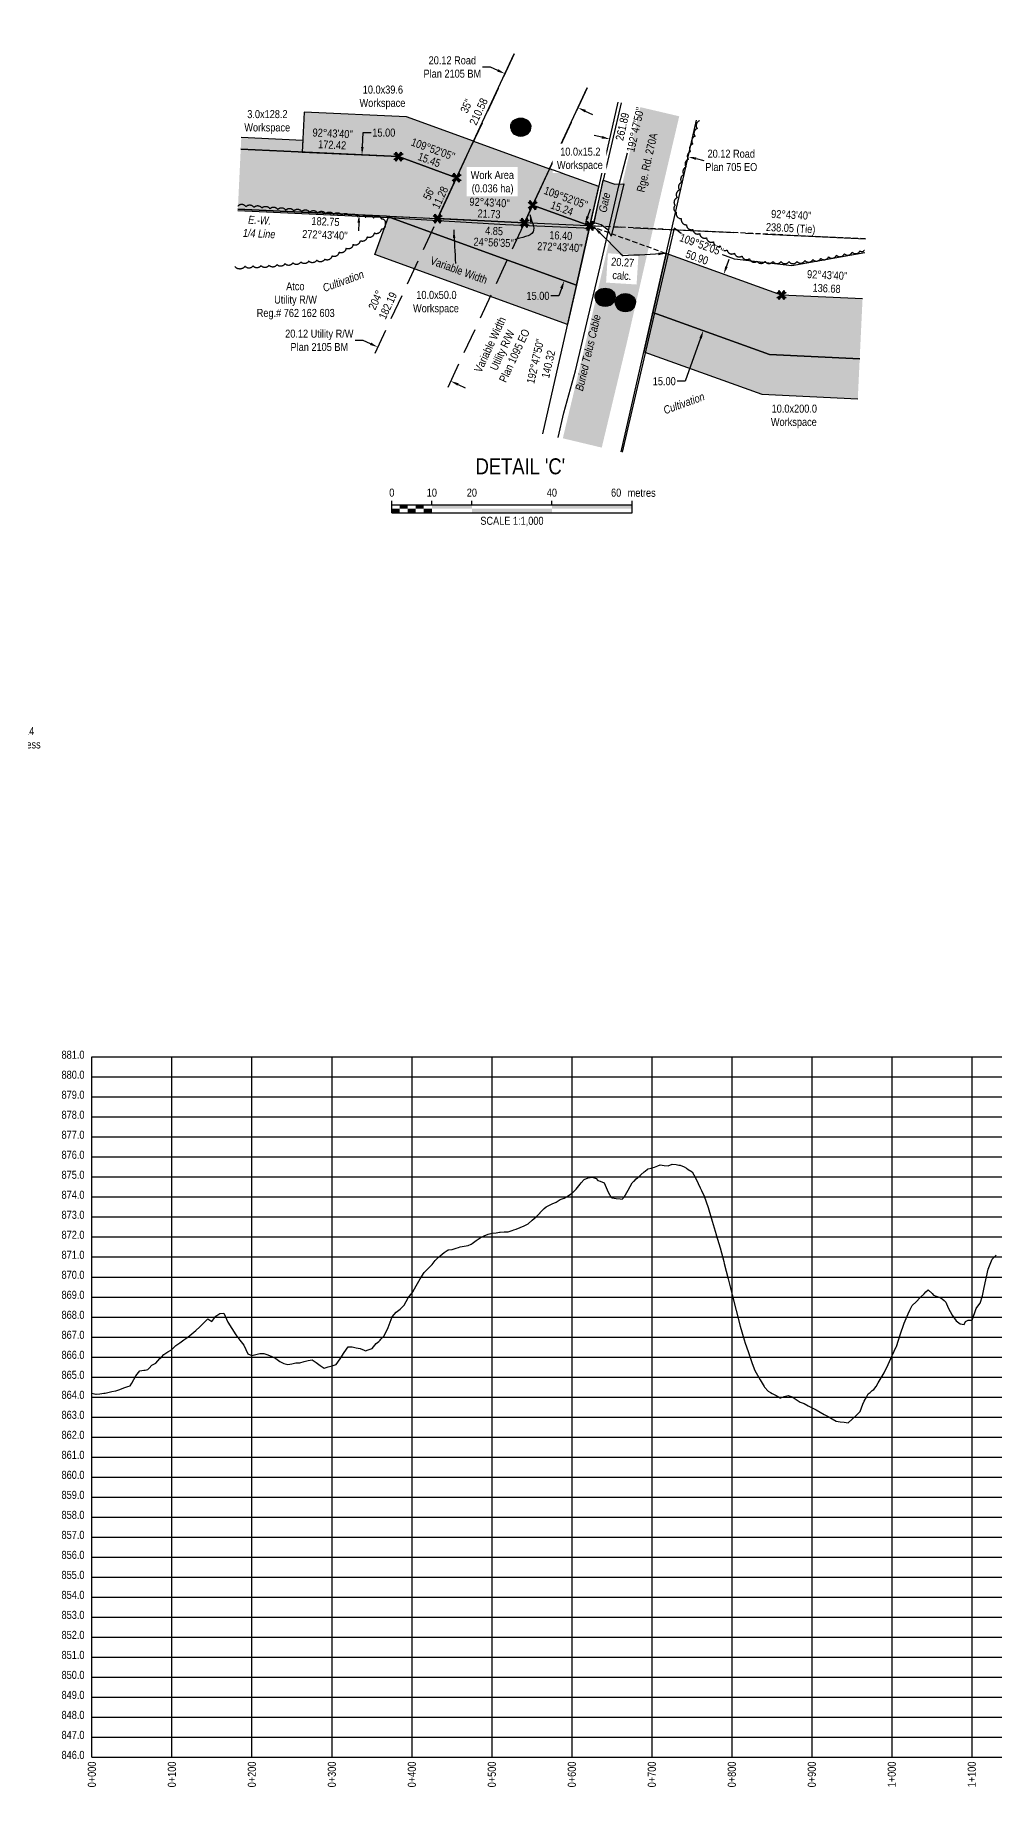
# Model space of a CAD drawing. Extents: x 309252 to 321570, y 5809412 to 5814891.
# Drawn here: x 314667 to 315866, y 5812245 to 5814434 of the extents above; entities that cross this region are included whole.
import ezdxf
from ezdxf.enums import TextEntityAlignment as Align

# ---------------------------------------------------------------- set-up
doc = ezdxf.new("R2010")
doc.units = 0
doc.header["$LTSCALE"] = 5
doc.header["$PDSIZE"] = 0.5
for name, pattern in [('0', [1, 1, 0]), ('DASHED2', [9.525, 6.35, -3.175]), ('foc-QUARTERLINE', [33, 25, -3, 2, -3]), ('foc-TRAV', [1.875, 1.25, -0.625])]:
    doc.linetypes.add(name, pattern=pattern)
doc.layers.get('Defpoints').update_dxf_attribs({"color": 9})
for name, color, linetype in [('AS-FENCE', 48, 'foc-FENCE'), ('AS-ROADS', 254, 'Continuous'), ('AS-TELEPHONE', 224, 'foc-TEL'), ('AS-TELEPHONE-T', 224, 'Continuous'), ('DETAIL-T', 7, 'Continuous'), ('L-BD', 7, 'Continuous'), ('L-BD1', 253, 'Continuous'), ('L-MON', 1, 'Continuous'), ('L-QSEC', 8, 'foc-QUARTERLINE'), ('L-SECLBL', 7, 'Continuous'), ('L-TITLEDB', 4, 'Continuous'), ('L-TITLEDB-T', 4, 'Continuous'), ('P-CROSSINGS', 250, 'Continuous'), ('P-CROSSINGS-GRID', 8, 'Continuous'), ('P-PROPOSED', 10, 'Continuous'), ('P-PROPOSED-H', 21, 'Continuous'), ('P-TEMP-H', 41, 'Continuous'), ('P-TEMP_ACCESS ROAD', 46, 'Continuous'), ('P-TEMP_WORKSPACE', 46, 'Continuous'), ('P-TRAV', 4, 'foc-TRAV'), ('P-WORKAREA', 113, 'Continuous'), ('P-WORKAREA-H', 111, 'Continuous'), ('P-WORKAREA-T', 113, 'Continuous'), ('S-T7', 7, 'Continuous'), ('T-BUSH', 110, '0')]:
    doc.layers.add(name, color=color, linetype=linetype)
for name, color, linetype, lineweight in [('AS-GENERAL', 48, 'Continuous', 18), ('F-EZE-T', 190, 'Continuous', 9), ('P-TEMP-T', 46, 'Continuous', 18), ('T-TEXT', 48, 'Continuous', 18)]:
    doc.layers.add(name, color=color, linetype=linetype, lineweight=lineweight)
doc.styles.add('175L', font='ARIALN.TTF', dxfattribs={"height": 20})
doc.styles.add('80', font='ARIALN.TTF', dxfattribs={"height": 10})
doc.styles.add('80CG', font='ARIALN.TTF', dxfattribs={"height": 10})
doc.styles.add('80L', font='ARIALN.TTF', dxfattribs={"height": 10})
doc.styles.add('80LS', font='ARIALNI.TTF', dxfattribs={"height": 10})
doc.styles.add('Crossing', font='ARIALN.TTF', dxfattribs={"height": 10})
doc.styles.add('foc-LtypeFont', font='ARIALN.TTF', dxfattribs={"height": 7.35})
doc.linetypes.add('foc-FENCE', pattern='A,10,-1,["X",foc-LtypeFont,S=0.2,R=0,X=-0.625,Y=-0.75],-1.24', length=12.24)
doc.linetypes.add('foc-TEL', pattern='A,2,-1,["T",foc-LtypeFont,S=0.2,R=0,X=-0.425,Y=-0.75],-1.24,8', length=12.24)
doc.dimstyles.new('Compass 5 000', dxfattribs={"dimscale": 5, "dimtxt": 9, "dimasz": 2, "dimexe": 0.2, "dimexo": 0.0625, "dimgap": 0.5, "dimtad": 0, "dimtih": 1, "dimtoh": 1, "dimzin": 0, "dimdsep": 46, "dimtxsty": '80CG', "dimcen": 0.1, "dimse1": 1, "dimse2": 1, "dimclrd": 256, "dimclrt": 256, "dimaunit": 1, "dimadec": 4, "dimazin": 0, "dimtfac": 0.06, "dimtofl": 0, "dimtmove": 0, "dimatfit": 1, "dimfxl": 0.2, "dimtolj": 1, "dimtzin": 0, "dimlwd": -1, "dimarcsym": 0})

# ---------------------------------------------------------------- blocks, each defined once
blk = doc.blocks.new('TEMP')
h = blk.add_hatch(color=255)
h.dxf.hatch_style = 1
h.paths.add_polyline_path([(0, 0.25), (-0.67, 1.15), (-0.67, 0.67), (-1.15, 0.67), (-0.25, 0), (-1.15, -0.67), (-0.67, -0.67), (-0.67, -1.15), (0, -0.25), (0.67, -1.15), (0.67, -0.67), (1.15, -0.67), (0.25, 0), (1.15, 0.67), (0.67, 0.67), (0.67, 1.15)])
h.paths.add_polyline_path([(0.57, 0.85), (0.57, 0.57), (0.85, 0.57), (0.08, 0), (0.85, -0.57), (0.57, -0.57), (0.57, -0.85), (0, -0.08), (-0.57, -0.85), (-0.57, -0.57), (-0.85, -0.57), (-0.08, 0), (-0.85, 0.57), (-0.57, 0.57), (-0.57, 0.85), (0, 0.08)], flags=16)
h = blk.add_hatch(color=1)
h.dxf.hatch_style = 1
h.paths.add_polyline_path([(0, 0.08), (-0.57, 0.85), (-0.57, 0.57), (-0.85, 0.57), (-0.08, 0), (-0.85, -0.57), (-0.57, -0.57), (-0.57, -0.85), (0, -0.08), (0.57, -0.85), (0.57, -0.57), (0.85, -0.57), (0.08, 0), (0.85, 0.57), (0.57, 0.57), (0.57, 0.85)])
at = {"color": 1}
for p, q in [((-0.08, 0), (0.08, 0)), ((0, 0.08), (0, -0.08))]:
    blk.add_line(p, q, dxfattribs=at)
at = {"color": 255, "flags": 128}
blk.add_lwpolyline([(-0.25, 0), (-1.15, 0.67), (-0.67, 0.67), (-0.67, 1.15), (0, 0.25), (0.67, 1.15), (0.67, 0.67), (1.15, 0.67), (0.25, 0), (1.15, -0.67), (0.67, -0.67), (0.67, -1.15), (0, -0.25), (-0.67, -1.15), (-0.67, -0.67), (-1.15, -0.67)], close=True, dxfattribs=at)
at = {"color": 1, "flags": 128}
blk.add_lwpolyline([(-0.08, 0), (-0.85, 0.57), (-0.57, 0.57), (-0.57, 0.85), (0, 0.08), (0.57, 0.85), (0.57, 0.57), (0.85, 0.57), (0.08, 0), (0.85, -0.57), (0.57, -0.57), (0.57, -0.85), (0, -0.08), (-0.57, -0.85), (-0.57, -0.57), (-0.85, -0.57)], close=True, dxfattribs=at)
blk = doc.blocks.new('*D492')
at = {"layer": 'Defpoints', "color": 0, "transparency": 16777216}
for p in [(315254.2, 5814385.5), (315244.1, 5814363.7), (315335.3, 5814321.3)]:
    blk.add_point(p, dxfattribs=at)
at = {"layer": 'L-TITLEDB-T', "transparency": 16777216}
for p, q in [((315236, 5814393.9), (315226, 5814393.9)), ((315245.1, 5814389.7), (315236, 5814393.9)), ((315354.5, 5814338.9), (315363.5, 5814334.6))]:
    blk.add_line(p, q, dxfattribs=at)
for points in [[(315245.8, 5814391.2), (315244.4, 5814388.2), (315254.2, 5814385.5)], [(315355.2, 5814340.4), (315353.8, 5814337.3), (315345.4, 5814343.1)]]:
    blk.add_solid(points, dxfattribs=at)
at = {"layer": 'L-TITLEDB-T', "transparency": 16777216, "insert": (315188.4, 5814393.9), "char_height": 10, "attachment_point": 5, "style": '80CG'}
blk.add_mtext('\\A1;20.12 Road\\PPlan 2105 BM', dxfattribs=at)
blk = doc.blocks.new('*D493')
at = {"layer": 'Defpoints', "color": 0, "transparency": 16777216}
for p in [(315385.1, 5814304), (315483.1, 5814281.7), (315483.2, 5814281.7)]:
    blk.add_point(p, dxfattribs=at)
at = {"layer": 'L-TITLEDB-T', "transparency": 16777216}
for p, q in [((315375.3, 5814306.2), (315365.5, 5814308.4)), ((315492.9, 5814279.4), (315502.6, 5814277.2))]:
    blk.add_line(p, q, dxfattribs=at)
for points in [[(315375.7, 5814307.8), (315374.9, 5814304.5), (315385, 5814303.9)], [(315493.3, 5814281.1), (315492.5, 5814277.8), (315483.1, 5814281.7)]]:
    blk.add_solid(points, dxfattribs=at)
at = {"layer": 'L-TITLEDB-T', "transparency": 16777216, "insert": (315536.9, 5814277.2), "char_height": 10, "attachment_point": 5, "style": '80CG'}
blk.add_mtext('\\A1;20.12 Road\\PPlan 705 EO', dxfattribs=at)
blk = doc.blocks.new('*U325')
at = {"color": 0}
for p, q in [((-150, 0), (-150, 15)), ((-150, 10), (150.2, 10)), ((-150, 0), (150.2, 0)), ((-100, 10), (-100, 15)), ((-50, 10), (-50, 15)), ((50, 10), (50, 15)), ((150.2, 0), (150.2, 15))]:
    blk.add_line(p, q, dxfattribs=at)
for points in [[(-150, 5), (-140, 5), (-150, 0), (-140, 0)], [(-140, 10), (-130, 10), (-140, 5), (-130, 5)], [(-130, 5), (-120, 5), (-130, 0), (-120, 0)], [(-120, 10), (-110, 10), (-120, 5), (-110, 5)], [(-110, 5), (-100, 5), (-110, 0), (-100, 0)], [(-100, 10), (-50, 10), (-100, 5), (-50, 5)], [(-50, 5), (50, 5), (-50, 0), (50, 0)], [(50, 10), (150.2, 10), (50, 5), (150.2, 5)]]:
    blk.add_solid(points, dxfattribs=at)
at = {"color": 0, "style": '80'}
blk.add_text('metres', height=10, dxfattribs=at).set_placement((162.2, 20), align=Align.CENTER)
at = {"color": 0, "char_height": 10, "style": '80'}
for s, insert, attachment_point in [('0', (-150, 30.2), 2), ('10', (-100, 30.2), 2), ('20', (-50, 30.2), 2), ('40', (50, 30.2), 2), ('60', (136.7, 30.2), 3), ('SCALE 1:1,000', (0.1, -5), 2)]:
    blk.add_mtext(s, dxfattribs=dict(at, insert=insert, attachment_point=attachment_point))
blk = doc.blocks.new('*D499')
at = {"layer": 'Defpoints', "color": 0, "transparency": 16777216}
for p in [(314588, 5813521), (314632.6, 5813519.2), (314630.6, 5813469.2)]:
    blk.add_point(p, dxfattribs=at)
at = {"layer": 'P-TEMP-T', "transparency": 16777216}
for p, q in [((314588.4, 5813531), (314589.3, 5813554.2)), ((314589.3, 5813554.2), (314599.3, 5813554.2)), ((314585.6, 5813461), (314585.1, 5813451))]:
    blk.add_line(p, q, dxfattribs=at)
for points in [[(314586.7, 5813531), (314590, 5813530.9), (314588, 5813521)], [(314583.9, 5813461.1), (314587.2, 5813461), (314586, 5813471)]]:
    blk.add_solid(points, dxfattribs=at)
at = {"layer": 'P-TEMP-T', "transparency": 16777216, "insert": (314637.7, 5813554.2), "char_height": 10, "attachment_point": 5, "style": '80CG'}
blk.add_mtext('\\A1;10.0x303.4\\PTemp. Access', dxfattribs=at)
blk = doc.blocks.new('*D529')
at = {"layer": 'Defpoints', "color": 0, "transparency": 16777216}
for p in [(315031.7, 5814286.2), (315075.5, 5814284.1), (315028.1, 5814211.4)]:
    blk.add_point(p, dxfattribs=at)
at = {"layer": 'L-TITLEDB-T', "transparency": 16777216}
for p, q in [((315076, 5814294.1), (315076.8, 5814311.9)), ((315076.8, 5814311.9), (315086.8, 5814311.9)), ((315071.5, 5814199.3), (315071, 5814189.3))]:
    blk.add_line(p, q, dxfattribs=at)
for points in [[(315074.3, 5814294.1), (315077.6, 5814294), (315075.5, 5814284.1)], [(315069.8, 5814199.4), (315073.1, 5814199.2), (315071.9, 5814209.3)]]:
    blk.add_solid(points, dxfattribs=at)
at = {"layer": 'L-TITLEDB-T', "transparency": 16777216, "insert": (315102.8, 5814311.9), "char_height": 10, "attachment_point": 5, "style": '80CG'}
blk.add_mtext('\\A1;15.00', dxfattribs=at)
blk = doc.blocks.new('*D530')
at = {"layer": 'Defpoints', "color": 0, "transparency": 16777216}
for p in [(315347.6, 5814200.1), (315321.7, 5814129.1), (315328.2, 5814126.7)]:
    blk.add_point(p, dxfattribs=at)
at = {"layer": 'L-TITLEDB-T', "transparency": 16777216}
for p, q in [((315357.5, 5814207.1), (315360.9, 5814216.5)), ((315321.4, 5814107.9), (315311.4, 5814107.9)), ((315324.8, 5814117.3), (315321.4, 5814107.9))]:
    blk.add_line(p, q, dxfattribs=at)
for points in [[(315355.9, 5814207.7), (315359.1, 5814206.5), (315354.1, 5814197.7)], [(315323.2, 5814117.9), (315326.4, 5814116.7), (315328.2, 5814126.7)]]:
    blk.add_solid(points, dxfattribs=at)
at = {"layer": 'L-TITLEDB-T', "transparency": 16777216, "insert": (315295.4, 5814107.9), "char_height": 10, "attachment_point": 5, "style": '80CG'}
blk.add_mtext('\\A1;15.00', dxfattribs=at)
blk = doc.blocks.new('xing2')
h = blk.add_hatch(color=50)
h.dxf.hatch_style = 1
edge = h.paths.add_edge_path()
edge.add_ellipse((0, 0), major_axis=(-12.5, 0), ratio=0.816297, start_angle=0, end_angle=360)
h = blk.add_hatch(color=250)
h.dxf.hatch_style = 1
edge = h.paths.add_edge_path()
edge.add_ellipse((0, -2), major_axis=(-12.5, 0), ratio=0.816297, start_angle=0, end_angle=180)
edge.add_line((12.5, -2), (12.5, 0))
edge.add_ellipse((0, 0), major_axis=(-12.5, 0), ratio=0.816297, start_angle=0, end_angle=180, ccw=False)
edge.add_line((-12.5, 0), (-12.5, -2))
at = {"color": 250}
blk.add_ellipse((0, 0), major_axis=(-12.5, 0), ratio=0.816297, dxfattribs=at)
blk.add_ellipse((0, -2), major_axis=(-12.5, 0), ratio=0.816297, start_param=0, end_param=3.141593, dxfattribs=at)
at = {"color": 250, "style": 'Crossing'}
blk.add_attdef('CROSSING', text='', height=9, dxfattribs=at).set_placement((0.1, 0), align=Align.MIDDLE_CENTER)
at = {"color": 250, "style": 'Crossing', "flags": 1}
for tag, p in [('DESCRIPTION', (0.1, -25.8)), ('OWNER', (0.1, -12.5)), ('LOCATION', (0.1, -39.3)), ('DWG_REF', (0.1, -52.8))]:
    blk.add_attdef(tag, text='', height=9, dxfattribs=at).set_placement(p, align=Align.MIDDLE_CENTER)
blk = doc.blocks.new('*D561')
at = {"layer": 'Defpoints', "color": 0, "transparency": 16777216}
for p in [(315519.5, 5814137.9), (315494, 5814067.4), (315502, 5814064.5)]:
    blk.add_point(p, dxfattribs=at)
at = {"layer": 'L-TITLEDB-T', "transparency": 16777216}
for p, q in [((315530.9, 5814144.4), (315534.3, 5814153.8)), ((315498.6, 5814055.1), (315479.2, 5814001.2)), ((315479.2, 5814001.2), (315469.2, 5814001.2))]:
    blk.add_line(p, q, dxfattribs=at)
for points in [[(315529.4, 5814145), (315532.5, 5814143.9), (315527.5, 5814135)], [(315497.1, 5814055.7), (315500.2, 5814054.5), (315502, 5814064.5)]]:
    blk.add_solid(points, dxfattribs=at)
at = {"layer": 'L-TITLEDB-T', "transparency": 16777216, "insert": (315453.2, 5814001.2), "char_height": 10, "attachment_point": 5, "style": '80CG'}
blk.add_mtext('\\A1;15.00', dxfattribs=at)
blk = doc.blocks.new('*D605')
at = {"layer": 'Defpoints', "color": 0, "transparency": 16777216}
for p in [(315095.1, 5814043.6), (315095.3, 5814043.9), (315186.4, 5814001.2)]:
    blk.add_point(p, dxfattribs=at)
at = {"layer": 'L-TITLEDB-T', "transparency": 16777216}
for p, q in [((315077.1, 5814052.3), (315067.1, 5814052.3)), ((315086.2, 5814048.1), (315077.1, 5814052.3)), ((315195.5, 5813997.2), (315204.6, 5813993))]:
    blk.add_line(p, q, dxfattribs=at)
for points in [[(315086.9, 5814049.6), (315085.5, 5814046.6), (315095.3, 5814043.9)], [(315196.3, 5813998.7), (315194.8, 5813995.7), (315186.5, 5814001.4)]]:
    blk.add_solid(points, dxfattribs=at)
at = {"layer": 'L-TITLEDB-T', "transparency": 16777216, "insert": (315022.2, 5814052.3), "char_height": 10, "attachment_point": 5, "style": '80CG'}
blk.add_mtext('\\A1;20.12 Utility R/W\\PPlan 2105 BM', dxfattribs=at)

msp = doc.modelspace()

# ---------------------------------------------------------------- hatches: boundary and pattern name
at = {"layer": 'AS-ROADS'}
h = msp.add_hatch(color=256, dxfattribs=at)
h.dxf.hatch_style = 1
h.paths.add_polyline_path([(315376.909, 5814252.51), (315391.284, 5814247.58), (315402.714, 5814248.055), (315386.779, 5814182.522), (315383.294, 5814190.165), (315374.394, 5814196.82), (315365.549, 5814199.05)])
at = {"layer": 'P-PROPOSED-H'}
h = msp.add_hatch(color=256, dxfattribs=at)
h.dxf.hatch_style = 1
h.paths.add_polyline_path([(314924.013, 5814291.287), (314920.439, 5814216.379), (315106.272, 5814207.523), (315343.524, 5814121.137), (315360.398, 5814195.427), (315288.765, 5814221.314), (315278.532, 5814199.313), (315170, 5814204.485), (315193.79, 5814255.636), (315121.131, 5814281.893)])
h = msp.add_hatch(color=256, dxfattribs=at)
h.dxf.hatch_style = 1
h.paths.add_polyline_path([(315697.389, 5814029.209), (315700.958, 5814104.117), (315599.72, 5814108.941), (315455.726, 5814160.977), (315438.989, 5814087.286), (315584.862, 5814034.571)])
at = {"layer": 'P-TEMP-H'}
h = msp.add_hatch(color=256, dxfattribs=at)
h.dxf.hatch_style = 1
h.paths.add_polyline_path([(315000.716, 5814287.639), (315121.103, 5814281.903), (315193.765, 5814255.645), (315214.931, 5814301.155), (315131.009, 5814331.483), (315003.095, 5814337.577), (315000.716, 5814287.639)])
h = msp.add_hatch(color=256, dxfattribs=at)
h.dxf.hatch_style = 1
h.paths.add_polyline_path([(314924.722, 5814306.275), (314924.008, 5814291.293), (315000.716, 5814287.639), (315001.43, 5814302.62)])
h = msp.add_hatch(color=256, dxfattribs=at)
h.dxf.hatch_style = 1
h.paths.add_polyline_path([(315371.557, 5814244.554), (315309.907, 5814266.833), (315288.74, 5814221.323), (315360.398, 5814195.427)])
h = msp.add_hatch(color=256, dxfattribs=at)
h.dxf.hatch_style = 1
h.paths.add_polyline_path([(315108.633, 5814206.663), (315343.524, 5814121.137), (315332.363, 5814071.995), (315091.528, 5814159.685)])
h = msp.add_hatch(color=256, dxfattribs=at)
h.dxf.hatch_style = 1
h.paths.add_polyline_path([(318335.937, 5813963.55), (316557.43, 5814048.292), (316428.612, 5814018.196), (316425.199, 5814032.801), (316556.055, 5814063.373), (318336.651, 5813978.532)])
h.paths.add_polyline_path([(315695.01, 5813979.27), (315697.389, 5814029.209), (315584.862, 5814034.571), (315438.989, 5814087.286), (315427.83, 5814038.159), (315574.956, 5813984.991)])
at = {"layer": 'P-WORKAREA-H'}
h = msp.add_hatch(color=256, dxfattribs=at)
h.dxf.hatch_style = 1
h.paths.add_polyline_path([(315214.956, 5814301.146), (315309.932, 5814266.824), (315278.532, 5814199.313), (315170, 5814204.485)])

# ---------------------------------------------------------------- linework, layer by layer
at = {"color": 3, "flags": 128}
msp.add_lwpolyline([(314738.058, 5812736.829), (314743.058, 5812735.583), (314743.332, 5812735.514), (314748.058, 5812735.926), (314753.058, 5812736.569), (314754.445, 5812736.816), (314758.058, 5812737.575), (314763.058, 5812738.554), (314767.593, 5812739.637), (314768.058, 5812739.763), (314773.058, 5812741.121), (314778.058, 5812743.309), (314783.058, 5812744.912), (314785.837, 5812745.803), (314788.058, 5812749.271), (314793.058, 5812758.243), (314798.058, 5812764.705), (314803.058, 5812765.203), (314804.498, 5812765.294), (314808.058, 5812766.245), (314809.409, 5812767.733), (314813.058, 5812771.754), (314818.058, 5812774.219), (314823.058, 5812779.81), (314824.86, 5812781.694), (314828.058, 5812785.038), (314833.058, 5812788.381), (314837.527, 5812790.707), (314838.058, 5812791.292), (314843.058, 5812796.031), (314848.058, 5812799.618), (314853.058, 5812803.205), (314858.058, 5812806.847), (314863.058, 5812810.669), (314868.058, 5812815.087), (314873.058, 5812819.606), (314878.058, 5812824.602), (314883.058, 5812829.598), (314888.058, 5812826.379), (314893.058, 5812832.845), (314898.058, 5812836.083), (314903.058, 5812836.539), (314908.058, 5812825.442), (314913.058, 5812817.599), (314918.058, 5812809.757), (314923.058, 5812803.09), (314928.058, 5812796.66), (314933.058, 5812785.814), (314938.058, 5812783.591), (314943.058, 5812784.914), (314948.058, 5812786.237), (314953.058, 5812786.082), (314958.058, 5812784.376), (314963.058, 5812782.67), (314968.058, 5812779.988), (314973.058, 5812776.43), (314978.058, 5812773.691), (314983.058, 5812772.401), (314988.058, 5812773.516), (314993.058, 5812774.631), (314998.058, 5812774.518), (315003.058, 5812776.314), (315008.058, 5812777.537), (315013.058, 5812778.153), (315018.058, 5812774.974), (315023.058, 5812771.311), (315028.058, 5812767.824), (315033.058, 5812769.363), (315038.058, 5812770.902), (315043.058, 5812772.668), (315048.058, 5812779.751), (315053.058, 5812787.299), (315058.058, 5812794.556), (315063.058, 5812794.657), (315068.058, 5812793.504), (315073.058, 5812792.352), (315078.058, 5812790.4), (315079.726, 5812789.63), (315083.058, 5812790.749), (315088.058, 5812792.428), (315093.058, 5812798.935), (315096.515, 5812801.311), (315098.058, 5812803.064), (315098.977, 5812804.11), (315103.058, 5812808.357), (315103.133, 5812808.392), (315108.058, 5812818.913), (315113.058, 5812832.131), (315118.058, 5812838.087), (315123.058, 5812841.482), (315128.058, 5812846.788), (315133.058, 5812855.732), (315138.058, 5812861.969), (315138.933, 5812863.191), (315143.058, 5812870.636), (315144.876, 5812873.915), (315148.058, 5812879.705), (315153.058, 5812887.598), (315158.058, 5812892.453), (315163.058, 5812897.553), (315166.79, 5812902.422), (315168.058, 5812903.599), (315173.058, 5812908.143), (315178.058, 5812912.246), (315183.058, 5812915.714), (315184.145, 5812915.63), (315188.058, 5812916.072), (315193.058, 5812917.772), (315196.021, 5812918.779), (315198.058, 5812919.472), (315203.058, 5812920.374), (315208.058, 5812921.286), (315211.998, 5812922.986), (315213.058, 5812923.764), (315218.058, 5812927.378), (315223.058, 5812930.793), (315224.652, 5812931.596), (315228.058, 5812933.311), (315233.058, 5812935.504), (315238.058, 5812936.403), (315243.058, 5812936.971), (315247.167, 5812937.834), (315248.058, 5812937.981), (315253.058, 5812938.233), (315257.207, 5812938.222), (315258.058, 5812938.219), (315263.058, 5812939.891), (315265.158, 5812940.613), (315268.058, 5812941.612), (315273.058, 5812943.632), (315278.058, 5812945.81), (315283.058, 5812948.375), (315288.058, 5812952.808), (315293.058, 5812956.955), (315298.058, 5812962.202), (315298.313, 5812962.495), (315302.415, 5812966.716), (315303.058, 5812967.271), (315305.664, 5812969.518), (315308.058, 5812970.81), (315313.058, 5812973.094), (315318.058, 5812975.395), (315323.058, 5812978.597), (315328.058, 5812980.515), (315333.058, 5812983.208), (315333.65, 5812983.586), (315338.058, 5812986.405), (315343.058, 5812991.506), (315348.058, 5812997.667), (315349.458, 5812999.392), (315353.058, 5813003.754), (315358.058, 5813005.656), (315363.058, 5813006.569), (315368.058, 5813004.766), (315370.227, 5813002.501), (315373.058, 5813001.582), (315378.058, 5812999.503), (315383.058, 5812987.774), (315386.676, 5812981.013), (315388.058, 5812980.633), (315393.058, 5812979.858), (315398.058, 5812979.404), (315400.604, 5812979.173), (315403.058, 5812981.476), (315408.058, 5812990.437), (315413.058, 5812999.398), (315415.355, 5813001.451), (315415.409, 5813001.514), (315418.058, 5813004.339), (315419.706, 5813005.781), (315423.058, 5813008.716), (315423.978, 5813009.522), (315428.058, 5813013.094), (315428.226, 5813013.24), (315429.236, 5813014.148), (315432.449, 5813016.774), (315433.058, 5813016.948), (315436.648, 5813017.979), (315438.058, 5813018.383), (315440.823, 5813019.177), (315443.058, 5813019.818), (315444.974, 5813020.954), (315448.058, 5813022.084), (315453.058, 5813021.373), (315458.058, 5813020.663), (315463.058, 5813022.998), (315468.058, 5813022.275), (315471.427, 5813021.789), (315473.058, 5813021.553), (315478.058, 5813019.538), (315480.835, 5813017.764), (315483.058, 5813016.344), (315488.058, 5813013.151), (315490.216, 5813009.501), (315493.058, 5813003.906), (315498.058, 5812993.308), (315499.569, 5812990.105), (315503.058, 5812982.71), (315508.058, 5812968.63), (315508.896, 5812965.802), (315513.058, 5812951.755), (315518.058, 5812934.88), (315518.197, 5812934.413), (315523.058, 5812918.311), (315527.47, 5812901.116), (315528.058, 5812898.823), (315533.058, 5812879.336), (315538.058, 5812859.731), (315543.058, 5812839.977), (315548.058, 5812820.223), (315553.058, 5812803.291), (315554.48, 5812799.1), (315558.058, 5812788.545), (315563.058, 5812773.799), (315566.479, 5812764.839), (315568.058, 5812762.014), (315573.058, 5812753.415), (315578.058, 5812744.815), (315578.462, 5812744.163), (315583.058, 5812739.093), (315586.132, 5812737.42), (315588.058, 5812736.372), (315593.058, 5812733.651), (315598.058, 5812730.728), (315598.666, 5812730.918), (315603.058, 5812732.294), (315608.058, 5812733.86), (315613.058, 5812731.917), (315618.058, 5812728.744), (315623.058, 5812725.572), (315628.058, 5812723.662), (315633.058, 5812720.953), (315638.058, 5812718.244), (315643.058, 5812715.773), (315648.058, 5812712.929), (315653.058, 5812710.084), (315658.058, 5812707.61), (315663.058, 5812704.562), (315668.058, 5812701.515), (315673.058, 5812700.97), (315678.058, 5812700.322), (315683.058, 5812699.673), (315688.058, 5812704.328), (315693.058, 5812708.676), (315693.888, 5812709.398), (315698.058, 5812713.942), (315701.445, 5812722.738), (315703.058, 5812726.579), (315705.766, 5812731.745), (315708.058, 5812735.985), (315710.268, 5812737.673), (315713.058, 5812739.805), (315714.963, 5812741.261), (315714.99, 5812741.281), (315718.058, 5812745.052), (315720.447, 5812749.474), (315723.058, 5812753.781), (315728.058, 5812762.028), (315733.058, 5812772.372), (315738.058, 5812783.622), (315743.058, 5812794.435), (315743.328, 5812795.105), (315748.058, 5812809.653), (315753.058, 5812824.063), (315758.058, 5812835.679), (315760.063, 5812840.55), (315763.058, 5812846.399), (315768.058, 5812850.887), (315773.058, 5812856.12), (315778.058, 5812861.004), (315780.203, 5812863.174), (315783.058, 5812865.708), (315788.058, 5812861.16), (315789.643, 5812859.2), (315793.058, 5812857.886), (315798.058, 5812856.016), (315800.326, 5812854.621), (315803.058, 5812852.341), (315805.054, 5812850.434), (315808.058, 5812843.361), (315813.058, 5812834.333), (315818.058, 5812826.994), (315823.058, 5812823.274), (315828.058, 5812822.672), (315829.799, 5812826.067), (315833.058, 5812827.793), (315838.058, 5812827.689), (315843.058, 5812842.544), (315847.571, 5812848.588), (315848.058, 5812849.241), (315850.801, 5812858.159), (315853.058, 5812868.519), (315858.058, 5812891.466), (315863.058, 5812903.949), (315867.786, 5812909.028)], dxfattribs=at)
at = {"layer": 'AS-FENCE', "flags": 128}
for points in [[(315399.307, 5814349.027), (315376.949, 5814252.575)], [(315362.819, 5814192.2), (315254.839, 5814196.76), (315107.259, 5814205.615), (315107.209, 5814205.62), (314920.343, 5814214.368)], [(315703.709, 5814161.859), (315612.394, 5814145.44), (315540.814, 5814153.835), (315493.399, 5814171.415), (315465.714, 5814192.595), (315400.656, 5813912.526)]]:
    msp.add_lwpolyline(points, dxfattribs=at)
at = {"layer": 'AS-GENERAL', "const_width": 1.5, "flags": 128}
msp.add_lwpolyline([(315364.904, 5814199.08), (315376.909, 5814252.51)], dxfattribs=at)
at = {"layer": 'AS-ROADS', "const_width": 49.995, "flags": 128}
msp.add_lwpolyline([(315350.768, 5813924.115), (315382.174, 5814055.33), (315423.499, 5814235.27), (315447.582, 5814338.062)], dxfattribs=at)
at = {"layer": 'AS-ROADS', "flags": 128}
msp.add_lwpolyline([(315376.909, 5814252.51), (315391.284, 5814247.58), (315402.714, 5814248.055), (315386.779, 5814182.522), (315383.294, 5814190.165), (315374.394, 5814196.82), (315365.549, 5814199.05)], close=True, dxfattribs=at)
at = {"layer": 'AS-TELEPHONE', "flags": 128}
msp.add_lwpolyline([(315320.738, 5813931.09), (315327.784, 5813961.685), (315342.444, 5814014.105), (315358.199, 5814081.285), (315373.119, 5814144.026), (315396.249, 5814245.58), (315407.423, 5814286.812)], dxfattribs=at)
at = {"layer": 'L-QSEC', "flags": 128}
msp.add_lwpolyline([(314920.447, 5814216.532), (315704.533, 5814179.13)], dxfattribs=at)
at = {"layer": 'L-TITLEDB', "flags": 128}
for points in [[(315214.956, 5814301.146), (315265.678, 5814410.266)], [(315309.907, 5814266.833), (315356.895, 5814367.842)], [(315301.38, 5813935.587), (315395.483, 5814349.895)], [(315399.363, 5813912.826), (315493.575, 5814327.615)]]:
    msp.add_lwpolyline(points, dxfattribs=at)
at = {"layer": 'P-CROSSINGS-GRID', "color": 8}
for p, q in [((314738.058, 5813156.829), (321538.058, 5813156.829)), ((314738.058, 5812281.829), (314738.058, 5813156.829)), ((314838.058, 5812281.829), (314838.058, 5813156.829)), ((314938.058, 5812281.829), (314938.058, 5813156.829)), ((315038.058, 5812281.829), (315038.058, 5813156.829)), ((315138.058, 5812281.829), (315138.058, 5813156.829)), ((315238.058, 5812281.829), (315238.058, 5813156.829)), ((315338.058, 5812281.829), (315338.058, 5813156.829)), ((315438.058, 5812281.829), (315438.058, 5813156.829)), ((315538.058, 5812281.829), (315538.058, 5813156.829)), ((315638.058, 5812281.829), (315638.058, 5813156.829)), ((315738.058, 5812281.829), (315738.058, 5813156.829)), ((315838.058, 5812281.829), (315838.058, 5813156.829)), ((314738.058, 5813131.829), (321538.058, 5813131.829)), ((314738.058, 5813106.829), (321538.058, 5813106.829)), ((314738.058, 5813081.829), (321538.058, 5813081.829)), ((314738.058, 5813056.829), (321538.058, 5813056.829)), ((314738.058, 5813031.829), (321538.058, 5813031.829)), ((314738.058, 5813006.829), (321538.058, 5813006.829)), ((314738.058, 5812981.829), (321538.058, 5812981.829)), ((314738.058, 5812956.829), (321538.058, 5812956.829)), ((314738.058, 5812931.829), (321538.058, 5812931.829)), ((314738.058, 5812906.829), (321538.058, 5812906.829)), ((314738.058, 5812881.829), (321538.058, 5812881.829)), ((314738.058, 5812856.829), (321538.058, 5812856.829)), ((314738.058, 5812831.829), (321538.058, 5812831.829)), ((314738.058, 5812806.829), (321538.058, 5812806.829)), ((314738.058, 5812781.829), (321538.058, 5812781.829)), ((314738.058, 5812756.829), (321538.058, 5812756.829)), ((314738.058, 5812731.829), (321538.058, 5812731.829)), ((314738.058, 5812706.829), (321538.058, 5812706.829)), ((314738.058, 5812681.829), (321538.058, 5812681.829)), ((314738.058, 5812656.829), (321538.058, 5812656.829)), ((314738.058, 5812631.829), (321538.058, 5812631.829)), ((314738.058, 5812606.829), (321538.058, 5812606.829)), ((314738.058, 5812581.829), (321538.058, 5812581.829)), ((314738.058, 5812556.829), (321538.058, 5812556.829)), ((314738.058, 5812531.829), (321538.058, 5812531.829)), ((314738.058, 5812506.829), (321538.058, 5812506.829)), ((314738.058, 5812481.829), (321538.058, 5812481.829)), ((314738.058, 5812456.829), (321538.058, 5812456.829)), ((314738.058, 5812431.829), (321538.058, 5812431.829)), ((314738.058, 5812406.829), (321538.058, 5812406.829)), ((314738.058, 5812381.829), (321538.058, 5812381.829)), ((314738.058, 5812356.829), (321538.058, 5812356.829)), ((314738.058, 5812331.829), (321538.058, 5812331.829)), ((314738.058, 5812306.829), (321538.058, 5812306.829)), ((314738.058, 5812281.829), (321538.058, 5812281.829))]:
    msp.add_line(p, q, dxfattribs=at)
at = {"layer": 'P-TEMP_ACCESS ROAD'}
msp.add_lwpolyline([(315697.389, 5814029.209), (315584.862, 5814034.571), (315438.989, 5814087.286), (315427.83, 5814038.159)], dxfattribs=at)
at = {"layer": 'P-TRAV'}
for p, q in [((315106.272, 5814207.523), (315170, 5814204.485)), ((315360.398, 5814195.427), (315455.726, 5814160.977))]:
    msp.add_line(p, q, dxfattribs=at)
at = {"layer": 'P-TRAV', "flags": 128}
msp.add_lwpolyline([(315704.533, 5814179.13), (315360.398, 5814195.427)], dxfattribs=at)
at = {"layer": 'P-WORKAREA', "flags": 128}
msp.add_lwpolyline([(315214.956, 5814301.146), (315309.932, 5814266.824), (315278.532, 5814199.313), (315170, 5814204.485)], close=True, dxfattribs=at)
at = {"layer": 'T-BUSH', "flags": 128}
for points in [[(315497.186, 5814326.619, 0.52056705), (315494.416, 5814317.011, 0.52056705), (315491.646, 5814307.403, 0.52056705), (315488.876, 5814297.796, 0.52056705), (315486.106, 5814288.188, 0.52056705), (315483.336, 5814278.58, 0.52056705), (315480.566, 5814268.972, 0.52056705), (315477.796, 5814259.365, 0.52056705), (315475.026, 5814249.757, 0.52056705), (315472.256, 5814240.149, 0.52056705), (315469.486, 5814230.541, 0.52056705), (315466.716, 5814220.934, 0.52056705), (315468.191, 5814212.221, 0.52056705), (315474.606, 5814204.551, 0.52056705), (315481.021, 5814196.881, 0.52056705), (315488.872, 5814190.888, 0.52056705), (315497.438, 5814185.729, 0.52056705), (315506.003, 5814180.571, 0.52056705), (315514.569, 5814175.413, 0.52056705), (315523.135, 5814170.254, 0.52056705), (315531.701, 5814165.096, 0.52056705), (315540.847, 5814161.151, 0.52056705), (315550.239, 5814157.721, 0.52056705), (315559.632, 5814154.291, 0.52056705), (315569.089, 5814151.212, 0.52056705), (315579.087, 5814151.079, 0.52056705), (315589.085, 5814150.946, 0.52056705), (315599.083, 5814150.812, 0.52056705), (315609.081, 5814150.679, 0.52056705), (315619.065, 5814150.812, 0.52056705), (315628.991, 5814152.022, 0.52056705), (315638.917, 5814153.231, 0.52056705), (315648.788, 5814154.782, 0.52056705), (315658.603, 5814156.693, 0.52056705), (315668.418, 5814158.604, 0.52056705), (315678.233, 5814160.515, 0.52056705), (315688.047, 5814162.426, 0.52056705), (315697.878, 5814164.251, 0.52056705), (315703.24, 5814165.126, 0.52056705)], [(314920.502, 5814220.244, -0.52056705), (314930.462, 5814219.364, -0.52056705), (314940.423, 5814218.483, -0.52056705), (314950.383, 5814217.603, -0.52056705), (314960.343, 5814216.723, -0.52056705), (314970.303, 5814215.843, -0.52056705), (314980.264, 5814214.963, -0.52056705), (314990.224, 5814214.083, -0.52056705), (315000.184, 5814213.203, -0.52056705), (315010.145, 5814212.323, -0.52056705), (315020.105, 5814211.443, -0.52056705), (315030.065, 5814210.563, -0.52056705), (315040.025, 5814209.682, -0.52056705), (315049.986, 5814208.802, -0.52056705), (315059.946, 5814207.922, -0.52056705), (315069.906, 5814207.042, -0.52056705), (315079.867, 5814206.162, -0.52056705), (315089.827, 5814205.282, -0.52056705), (315099.787, 5814204.402, -0.52056705), (315104.318, 5814198.099, -0.52056705), (315099.461, 5814191.012, -0.52056705), (315090.673, 5814186.243, -0.52056705), (315081.884, 5814181.474, -0.52056705), (315073.096, 5814176.705, -0.52056705), (315064.307, 5814171.936, -0.52056705), (315055.519, 5814167.167, -0.52056705), (315046.73, 5814162.398, -0.52056705), (315037.941, 5814157.629, -0.52056705), (315028.921, 5814153.601, -0.52056705), (315018.982, 5814152.506, -0.52056705), (315009.043, 5814151.411, -0.52056705), (314999.104, 5814150.316, -0.52056705), (314989.165, 5814149.222, -0.52056705), (314979.226, 5814148.127, -0.52056705), (314969.287, 5814147.032, -0.52056705), (314959.335, 5814146.118, -0.52056705), (314949.343, 5814145.75, -0.52056705), (314939.35, 5814145.383, -0.52056705), (314929.358, 5814145.016, -0.52056705), (314916.76, 5814144.553, -0.52056705)]]:
    msp.add_lwpolyline(points, format="xyb", dxfattribs=at)

# ---------------------------------------------------------------- block references
at = {"layer": 'L-MON', "color": 3, "xscale": 4.999542700000003, "yscale": 4.999542700000003, "zscale": 4.999542700000003}
msp.add_blockref('TEMP', (315121.131, 5814281.893), dxfattribs=at)
at = {"layer": 'L-MON', "color": 6, "xscale": 4.999542700000003, "yscale": 4.999542700000003, "zscale": 4.999542700000003}
for p in [(315288.765, 5814221.314), (315170, 5814204.485), (315278.532, 5814199.313), (315360.398, 5814195.427)]:
    msp.add_blockref('TEMP', p, dxfattribs=at)
at = {"layer": 'L-MON', "xscale": 4.999542700000003, "yscale": 4.999542700000003, "zscale": 4.999542700000003}
msp.add_blockref('TEMP', (315599.72, 5814108.941), dxfattribs=at)
at = {"layer": 'L-SECLBL', "xscale": 0.99990854, "yscale": 0.99990854, "zscale": 0.99990854}
msp.add_blockref('*U325', (315262.773, 5813836.855), dxfattribs=at)
at = {"layer": 'P-CROSSINGS'}
for p, values in [((315273.869, 5814319.829), {'CROSSING': 'X22'}), ((315404.562, 5814100.489), {'CROSSING': 'X24'})]:
    msp.add_blockref('xing2', p, dxfattribs=at).add_auto_attribs(values)

# ---------------------------------------------------------------- texts
at = {"style": '80'}
for s, p in [('0+000', (314737.971, 5812276.25)), ('0+100', (314837.92, 5812276.25)), ('0+200', (314937.868, 5812276.25)), ('0+300', (315037.817, 5812276.25)), ('0+400', (315137.765, 5812276.25)), ('0+500', (315237.713, 5812276.25)), ('0+600', (315337.662, 5812276.25)), ('0+700', (315437.61, 5812276.25)), ('0+800', (315537.559, 5812276.25)), ('0+900', (315637.507, 5812276.25)), ('1+000', (315737.455, 5812276.25)), ('1+100', (315837.404, 5812276.25))]:
    msp.add_text(s, height=9.9948, rotation=90, dxfattribs=at).set_placement(p, align=Align.MIDDLE_RIGHT)
at = {"layer": 'AS-TELEPHONE-T', "insert": (315341.684, 5813990.451), "char_height": 9.99909, "attachment_point": 1, "rotation": 76.623318, "style": '175L'}
msp.add_mtext_dynamic_manual_height_columns('\\pi0.3034;{\\fArial Narrow|b0|i1|c0|p34;Buried Telus Cable}', width=97.23506, gutter_width=100, heights=[0], dxfattribs=at)
at = {"layer": 'DETAIL-T', "color": 3, "insert": (315273.432, 5813894.798), "char_height": 19.9982, "width": 223.83755, "attachment_point": 5, "style": '80CG'}
msp.add_mtext("DETAIL 'C'", dxfattribs=at)
at = {"layer": 'F-EZE-T', "insert": (314943.519, 5814124.938), "char_height": 9.99909, "attachment_point": 1, "style": '80L'}
msp.add_mtext_dynamic_manual_height_columns('\\pi37.264;Atco\\P\\pi22.272;Utility R/W\\P\\pi0.48993;Reg.# 762 162 603', width=97.00791, gutter_width=50, heights=[0], dxfattribs=at)
at = {"layer": 'L-BD', "char_height": 9.99909, "width": 44.41473, "attachment_point": 2, "style": '80L'}
for s, insert, rotation in [("35'' 210.58", (315201.487, 5814347.335), 65.0572), ("261.89\\P192°47'50'' ", (315395.888, 5814320.489), 77.203318), ('204° 182.19', (315088.13, 5814104.93), 65.0572), ("192°47'50'' \\P140.32", (315287.186, 5814027.381), 77.203318)]:
    msp.add_mtext(s, dxfattribs=dict(at, insert=insert, rotation=rotation))
at = {"layer": 'L-BD1', "style": '80L'}
for s, height, rotation, p in [("92°43'40''", 9.9991, 357.2717, (315038.968, 5814311.023)), ('172.42', 9.9991, 357.2717, (315038.289, 5814296.79)), ("109°52'05''", 9.99909, 340.1313, (315164.365, 5814291.252)), ('15.45', 9.9991, 340.1313, (315159.522, 5814277.852)), ("56'", 9.9991, 65.0571, (315158.967, 5814235.686)), ('11.28', 9.9991, 65.0571, (315173.082, 5814230.804)), ("109°52'05''", 9.99909, 340.1312, (315330.277, 5814230.76)), ('15.24', 9.9991, 340.1312, (315325.435, 5814217.36))]:
    msp.add_text(s, height=height, rotation=rotation, dxfattribs=at).set_placement(p, align=Align.MIDDLE)
at = {"layer": 'L-BD1', "insert": (315612.17, 5814214.26), "char_height": 9.99909, "width": 61.16535, "attachment_point": 2, "rotation": 357.2715, "style": '80L'}
msp.add_mtext("92°43'40'' \\P238.05 (Tie)", dxfattribs=at)
at = {"layer": 'L-BD1', "char_height": 9.99909, "attachment_point": 1, "rotation": 357.581834, "line_spacing_factor": 0.866908, "style": '80L'}
for s, insert, width in [("\\pi14.121;4.85\\P\\pi0.21028;24°56'35'' ", (315215.514, 5814195.16), 49.93172), ("\\pi13.589;16.40\\P\\pi-0.91531;272°43'40'' ", (315296.193, 5814189.499), 54.05104)]:
    msp.add_mtext(s, dxfattribs=dict(at, insert=insert, width=width))
at = {"layer": 'L-TITLEDB-T', "style": '80L'}
msp.add_text('Variable Width', height=9.99909, rotation=339.992871, dxfattribs=at).set_placement((315159.9, 5814148.052))
at = {"layer": 'L-TITLEDB-T', "char_height": 9.99909, "attachment_point": 1, "style": '80L'}
for s, width, insert, rotation in [('\\pi0.48993;Rge. Rd. 270A', 75.26365, (315418.38, 5814238.469), 77.203318), ('\\pi0.077278;Variable Width\\P\\pi10.666;Utility R/W \\P\\pi1.9189;Plan 1095 EO', 73.79721, (315215.262, 5814015.311), 65.0572)]:
    msp.add_mtext_dynamic_manual_height_columns(s, width=width, gutter_width=50, heights=[0], dxfattribs=dict(at, insert=insert, rotation=rotation))
at = {"layer": 'S-T7', "style": '80'}
for s, p in [('881.0', (314728.784, 5813159.599)), ('880.0', (314728.784, 5813134.599)), ('879.0', (314728.784, 5813109.599)), ('878.0', (314728.784, 5813084.599)), ('877.0', (314728.784, 5813059.599)), ('876.0', (314728.784, 5813034.599)), ('875.0', (314728.784, 5813009.599)), ('874.0', (314728.784, 5812984.599)), ('873.0', (314728.784, 5812959.599)), ('872.0', (314728.784, 5812934.599)), ('871.0', (314728.784, 5812909.599)), ('870.0', (314728.784, 5812884.599)), ('869.0', (314728.784, 5812859.599)), ('868.0', (314728.784, 5812834.599)), ('867.0', (314728.784, 5812809.599)), ('866.0', (314728.784, 5812784.599)), ('865.0', (314728.784, 5812759.599)), ('864.0', (314728.784, 5812734.599)), ('863.0', (314728.784, 5812709.599)), ('862.0', (314728.784, 5812684.599)), ('861.0', (314728.784, 5812659.599)), ('860.0', (314728.784, 5812634.599)), ('859.0', (314728.784, 5812609.599)), ('858.0', (314728.784, 5812584.599)), ('857.0', (314728.784, 5812559.599)), ('856.0', (314728.784, 5812534.599)), ('855.0', (314728.784, 5812509.599)), ('854.0', (314728.784, 5812484.599)), ('853.0', (314728.784, 5812459.599)), ('852.0', (314728.784, 5812434.599)), ('851.0', (314728.784, 5812409.599)), ('850.0', (314728.784, 5812384.599)), ('849.0', (314728.784, 5812359.599)), ('848.0', (314728.784, 5812334.599)), ('847.0', (314728.784, 5812309.599)), ('846.0', (314728.784, 5812284.599))]:
    msp.add_text(s, height=10, dxfattribs=at).set_placement(p, align=Align.MIDDLE_RIGHT)
at = {"layer": 'T-TEXT', "style": '80LS'}
msp.add_text('Cultivation', height=9.99909, rotation=20, dxfattribs=at).set_placement((315052.08, 5814126.524), align=Align.MIDDLE_CENTER)
at = {"layer": 'T-TEXT', "insert": (315370.907, 5814212.906), "char_height": 9.99909, "attachment_point": 1, "rotation": 78.003357, "style": '80L'}
msp.add_mtext_dynamic_manual_height_columns('\\pi0.60701;{\\fArial Narrow|b0|i1|c0|p34;Gate}', width=24.65662, gutter_width=250, heights=[0], dxfattribs=at)
at = {"layer": 'T-TEXT', "insert": (315476.082, 5813978.428), "char_height": 9.99909, "width": 53.30113, "attachment_point": 2, "rotation": 20, "style": '80LS'}
msp.add_mtext('Cultivation', dxfattribs=at)

# ---------------------------------------------------------------- dimensions: what is measured, and where the dimension line sits
at = {"layer": 'L-TITLEDB-T', "color": 6}
for base, p1, p2, angle, text, picture, middle in [((315254.184, 5814385.489), (315335.274, 5814321.314), (315244.066, 5814363.734), 155.057088, '20.12 Road\\PPlan 2105 BM', '*D492', (315188.437, 5814393.923)), ((315483.137, 5814281.657), (315385.06, 5814304.005), (315483.152, 5814281.725), 347.203318, '20.12 Road\\PPlan 705 EO', '*D493', (315536.937, 5814277.227))]:
    dim = msp.add_linear_dim(base=base, p1=p1, p2=p2, angle=angle, text=text, dimstyle='Compass 5 000', dxfattribs=at)
    dim.commit()
    dim.dimension.update_dxf_attribs({"geometry": picture, "text_midpoint": middle, "dimtype": 161})
at = {"layer": 'L-TITLEDB-T'}
for base, p1, p2, angle, text, picture, middle in [((315328.216, 5814126.711), (315347.568, 5814200.063), (315321.721, 5814129.076), 249.99305, '15.00', '*D530', (315295.435, 5814107.918)), ((315095.264, 5814043.859), (315186.357, 5814001.167), (315095.14, 5814043.591), 155.0572, '20.12 Utility R/W\\PPlan 2105 BM', '*D605', (315022.188, 5814052.293))]:
    dim = msp.add_linear_dim(base=base, p1=p1, p2=p2, angle=angle, text=text, dimstyle='Compass 5 000', dxfattribs=at)
    dim.commit()
    dim.dimension.update_dxf_attribs({"geometry": picture, "text_midpoint": middle, "dimtype": 161})
at = {"layer": 'P-TEMP-T', "color": 6}
dim = msp.add_linear_dim(base=(314587.963, 5813520.979), p1=(314630.622, 5813469.226), p2=(314632.633, 5813519.181), angle=87.695195, text='10.0x303.4\\PTemp. Access', dimstyle='Compass 5 000', dxfattribs=at)
dim.commit()
dim.dimension.update_dxf_attribs({"geometry": '*D499', "text_midpoint": (314637.729, 5813554.226), "dimtype": 161})

# ---------------------------------------------------------------- leaders
at = {"layer": 'L-BD1', "path_type": 1}
msp.add_leader([(315285.423, 5814209.708), (315289.413, 5814187.796), (315266.552, 5814177.993)], dimstyle='Compass 5 000', override={"dimgap": 0.5, "dimtad": 0}, dxfattribs=at)
at = {"layer": 'L-TITLEDB-T', "path_type": 1}
msp.add_leader([(315190.123, 5814190.26), (315192.345, 5814148.275)], dimstyle='Compass 5 000', override={"dimgap": 0.5, "dimtad": 0}, dxfattribs=at)

# ---------------------------------------------------------------- next in the draw order: texts
at = {"layer": 'L-BD', "char_height": 9.99909, "attachment_point": 2, "style": '80L', "bg_fill": 3, "box_fill_scale": 1, "bg_fill_color": 256, "bg_fill_transparency": 0}
for s, insert, width, rotation in [("182.75\\P272%%D43'40''", (315030.116, 5814205.848), 50.77968, 357.6108), ("109°52'05'' 50.90", (315501.49, 5814176.484), 56.85935, 340.1313), ("92°43'40'' 136.68", (315657.068, 5814138.972), 50.8267, 357.272)]:
    msp.add_mtext(s, dxfattribs=dict(at, insert=insert, width=width, rotation=rotation))
at = {"layer": 'L-BD', "insert": (315401.567, 5814154.941), "char_height": 9.9991, "width": 28.2011, "attachment_point": 2, "rotation": 356.376031, "style": '80L', "bg_fill": 2}
msp.add_mtext('20.27\\Pcalc.', dxfattribs=at)
at = {"layer": 'L-QSEC', "insert": (314926.732, 5814208.457), "char_height": 9.99909, "attachment_point": 1, "rotation": 357.319657, "style": '80L', "bg_fill": 2}
msp.add_mtext_dynamic_manual_height_columns('\\pi6.8214;{\\fArial Narrow|b0|i1|c0|p34;E.-W. \\P\\pi0.90102;1/4 Line}', width=40.58431, gutter_width=250, heights=[0], dxfattribs=at)
at = {"layer": 'P-TEMP-T', "char_height": 9.99909, "attachment_point": 1, "style": '80L', "bg_fill": 2}
for s, insert in [('\\pi3.821;3.0x128.2\\P\\pi0.13104;Workspace', (314928.358, 5814340.097)), ('\\pi1.0007;10.0x200.0\\P\\pi0.13104;Workspace', (315586.335, 5813972.029))]:
    msp.add_mtext_dynamic_manual_height_columns(s, width=56.90082, gutter_width=50, heights=[0], dxfattribs=dict(at, insert=insert))
at = {"layer": 'P-WORKAREA-T', "insert": (315211.201, 5814263.957), "char_height": 9.99909, "attachment_point": 1, "style": '80L', "bg_fill": 2}
msp.add_mtext_dynamic_manual_height_columns('\\pi0.13089;Work Area\\P\\pi1.4336;(0.036 ha)', width=53.70164, gutter_width=50, heights=[0], dxfattribs=at)

# ---------------------------------------------------------------- next in the draw order: linework, layer by layer
at = {"layer": 'L-TITLEDB', "linetype": 'DASHED2', "flags": 128}
for points in [[(315265.678, 5814410.266), (315090.52, 5814033.657)], [(315356.895, 5814367.842), (315181.737, 5813991.232)]]:
    msp.add_lwpolyline(points, dxfattribs=at)
at = {"layer": 'P-PROPOSED', "flags": 128}
msp.add_lwpolyline([(315700.958, 5814104.117), (315599.72, 5814108.941), (315455.726, 5814160.977), (315438.989, 5814087.286), (315584.862, 5814034.571), (315697.389, 5814029.209)], dxfattribs=at)
at = {"layer": 'P-TEMP_ACCESS ROAD'}
msp.add_lwpolyline([(315427.83, 5814038.159), (315574.956, 5813984.991), (315695.01, 5813979.27)], dxfattribs=at)
at = {"layer": 'P-TEMP_WORKSPACE'}
msp.add_lwpolyline([(314924.722, 5814306.275), (315001.43, 5814302.62), (315000.716, 5814287.639), (314924.008, 5814291.293)], dxfattribs=at)

# ---------------------------------------------------------------- next in the draw order: block references
at = {"layer": 'L-MON', "color": 6, "xscale": 4.999542700000003, "yscale": 4.999542700000003, "zscale": 4.999542700000003}
msp.add_blockref('TEMP', (315193.79, 5814255.636), dxfattribs=at)
at = {"layer": 'P-CROSSINGS'}
msp.add_blockref('xing2', (315379.309, 5814107.259), dxfattribs=at).add_auto_attribs({'CROSSING': 'X23'})

# ---------------------------------------------------------------- next in the draw order: texts
at = {"layer": 'L-BD1', "insert": (315209.771, 5814230.849), "char_height": 9.99909, "width": 49.93172, "attachment_point": 1, "rotation": 357.268938, "line_spacing_factor": 0.855, "style": '80L'}
msp.add_mtext("\\pi0.27849;92°43'40'' \\P\\pi11.065;21.73", dxfattribs=at)

# ---------------------------------------------------------------- next in the draw order: dimensions: what is measured, and where the dimension line sits
at = {"layer": 'L-TITLEDB-T'}
for base, p1, p2, angle, picture, middle in [((315075.49, 5814284.068), (315028.105, 5814211.397), (315031.668, 5814286.156), 87.271545, '*D529', (315102.754, 5814311.911)), ((315502.042, 5814064.5), (315519.538, 5814137.917), (315494.05, 5814067.388), 250.131258, '*D561', (315453.235, 5814001.219))]:
    dim = msp.add_linear_dim(base=base, p1=p1, p2=p2, angle=angle, text='15.00', dimstyle='Compass 5 000', dxfattribs=at)
    dim.commit()
    dim.dimension.update_dxf_attribs({"geometry": picture, "text_midpoint": middle, "dimtype": 161})

# ---------------------------------------------------------------- next in the draw order: leaders
at = {"layer": 'L-BD', "path_type": 1}
for points in [[(315365.628, 5814193.62), (315401.872, 5814157.808)], [(315455.726, 5814160.977), (315401.872, 5814157.808)]]:
    msp.add_leader(points, dimstyle='Compass 5 000', override={"dimgap": 0.5, "dimtad": 0}, dxfattribs=at)

# ---------------------------------------------------------------- next in the draw order: texts
at = {"layer": 'P-TEMP-T', "char_height": 9.99909, "attachment_point": 1, "style": '80L', "bg_fill": 2}
for s, gutter_width, insert in [('\\pi4.1757;10.0x39.6\\P\\pi0.13104;Workspace', 50, (315072.314, 5814370.724)), ('\\pi4.2064;10.0x15.2\\P\\pi0.13104;Workspace', 50, (315318.967, 5814293.162)), ('\\pi4.1859;10.0x50.0\\P\\pi0.13104;Workspace', 250, (315139.171, 5814114.11))]:
    msp.add_mtext_dynamic_manual_height_columns(s, width=56.90082, gutter_width=gutter_width, heights=[0], dxfattribs=dict(at, insert=insert))

# ---------------------------------------------------------------- next in the draw order: linework, layer by layer
at = {"layer": 'P-PROPOSED', "flags": 128}
msp.add_lwpolyline([(314920.439, 5814216.379), (315106.272, 5814207.523), (315343.524, 5814121.137), (315360.398, 5814195.427), (315288.765, 5814221.314), (315278.532, 5814199.313), (315170, 5814204.485), (315193.79, 5814255.636), (315121.131, 5814281.893), (314924.013, 5814291.287), (315121.131, 5814281.893), (315193.79, 5814255.636), (315170, 5814204.485), (315278.532, 5814199.313), (315288.765, 5814221.314), (315360.398, 5814195.427), (315343.524, 5814121.137), (315106.272, 5814207.523)], close=True, dxfattribs=at)
at = {"layer": 'P-TEMP_ACCESS ROAD'}
for points in [[(315000.716, 5814287.639), (315121.103, 5814281.903), (315193.765, 5814255.645), (315214.931, 5814301.155), (315131.009, 5814331.483), (315003.095, 5814337.577), (315000.716, 5814287.639)], [(315108.633, 5814206.663), (315343.524, 5814121.137), (315332.363, 5814071.995), (315091.528, 5814159.685)]]:
    msp.add_lwpolyline(points, close=True, dxfattribs=at)
at = {"layer": 'P-TEMP_WORKSPACE', "flags": 128}
msp.add_lwpolyline([(315371.557, 5814244.554), (315309.907, 5814266.833), (315288.74, 5814221.323), (315360.398, 5814195.427), (315371.557, 5814244.554)], dxfattribs=at)
msp.add_lwpolyline([(315371.557, 5814244.554), (315309.907, 5814266.833), (315288.74, 5814221.323), (315360.398, 5814195.427), (315371.557, 5814244.554)], dxfattribs=at)

doc.saveas('drawing.dxf')
